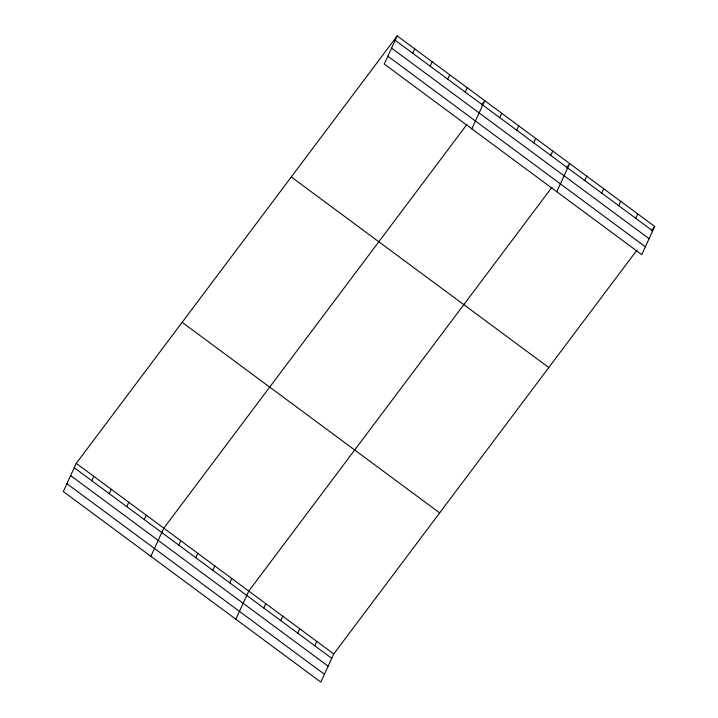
<?xml version="1.0" encoding="UTF-8"?>
<svg xmlns="http://www.w3.org/2000/svg" width="718" height="718" viewBox="0 0 718 718"><rect width="100%" height="100%" fill="white"/><g stroke="black" fill="none" stroke-linecap="round" stroke-linejoin="round"><path stroke-width="1.08" d="M397.189 35.9L384.247 64.046L641.748 254.621L654.699 226.475L397.189 35.9L76.252 463.379L63.301 491.525L320.811 682.1L333.753 653.954L636.938 250.133M91.751 480.71L93.762 476.339M109.262 493.67L111.272 489.299M126.772 506.63L128.782 502.259M144.282 519.59L146.292 515.219M150.861 556.315L163.803 528.179L466.978 124.358M178.782 545.124L180.792 540.753M412.688 53.231L414.699 48.86M195.781 557.698L197.791 553.336M430.199 66.191L432.209 61.82M212.779 570.28L214.79 565.91M447.709 79.142L449.719 74.78M229.769 582.854L231.779 578.493M465.219 92.101L467.23 87.74M235.836 619.212L248.778 591.067L551.954 187.245M471.798 128.836L484.74 100.7L481.455 105.079M263.766 608.011L265.777 603.65M499.728 117.644L501.738 113.273M280.756 620.594L282.766 616.223M516.727 130.218L518.728 125.856M297.755 633.168L299.765 628.797M533.716 142.801L535.727 138.43M314.753 645.751L316.755 641.38M550.715 155.375L552.725 151.013M556.773 191.733L569.715 163.587L566.43 167.967M584.703 180.532L586.714 176.161M601.702 193.115L603.712 188.744M618.692 205.689L620.702 201.318M635.69 218.272L637.701 213.901M651.405 230.855L654.699 226.475M395.178 40.271L652.689 230.846M391.57 48.115L649.081 238.69M387.855 56.192L645.356 246.777M291.275 176.969L548.785 367.544M182.157 322.31L439.667 512.885M76.252 463.379L333.753 653.954M74.241 467.75L331.743 658.325M70.633 475.594L328.135 666.169M66.909 483.681L324.419 674.256"/></g></svg>
